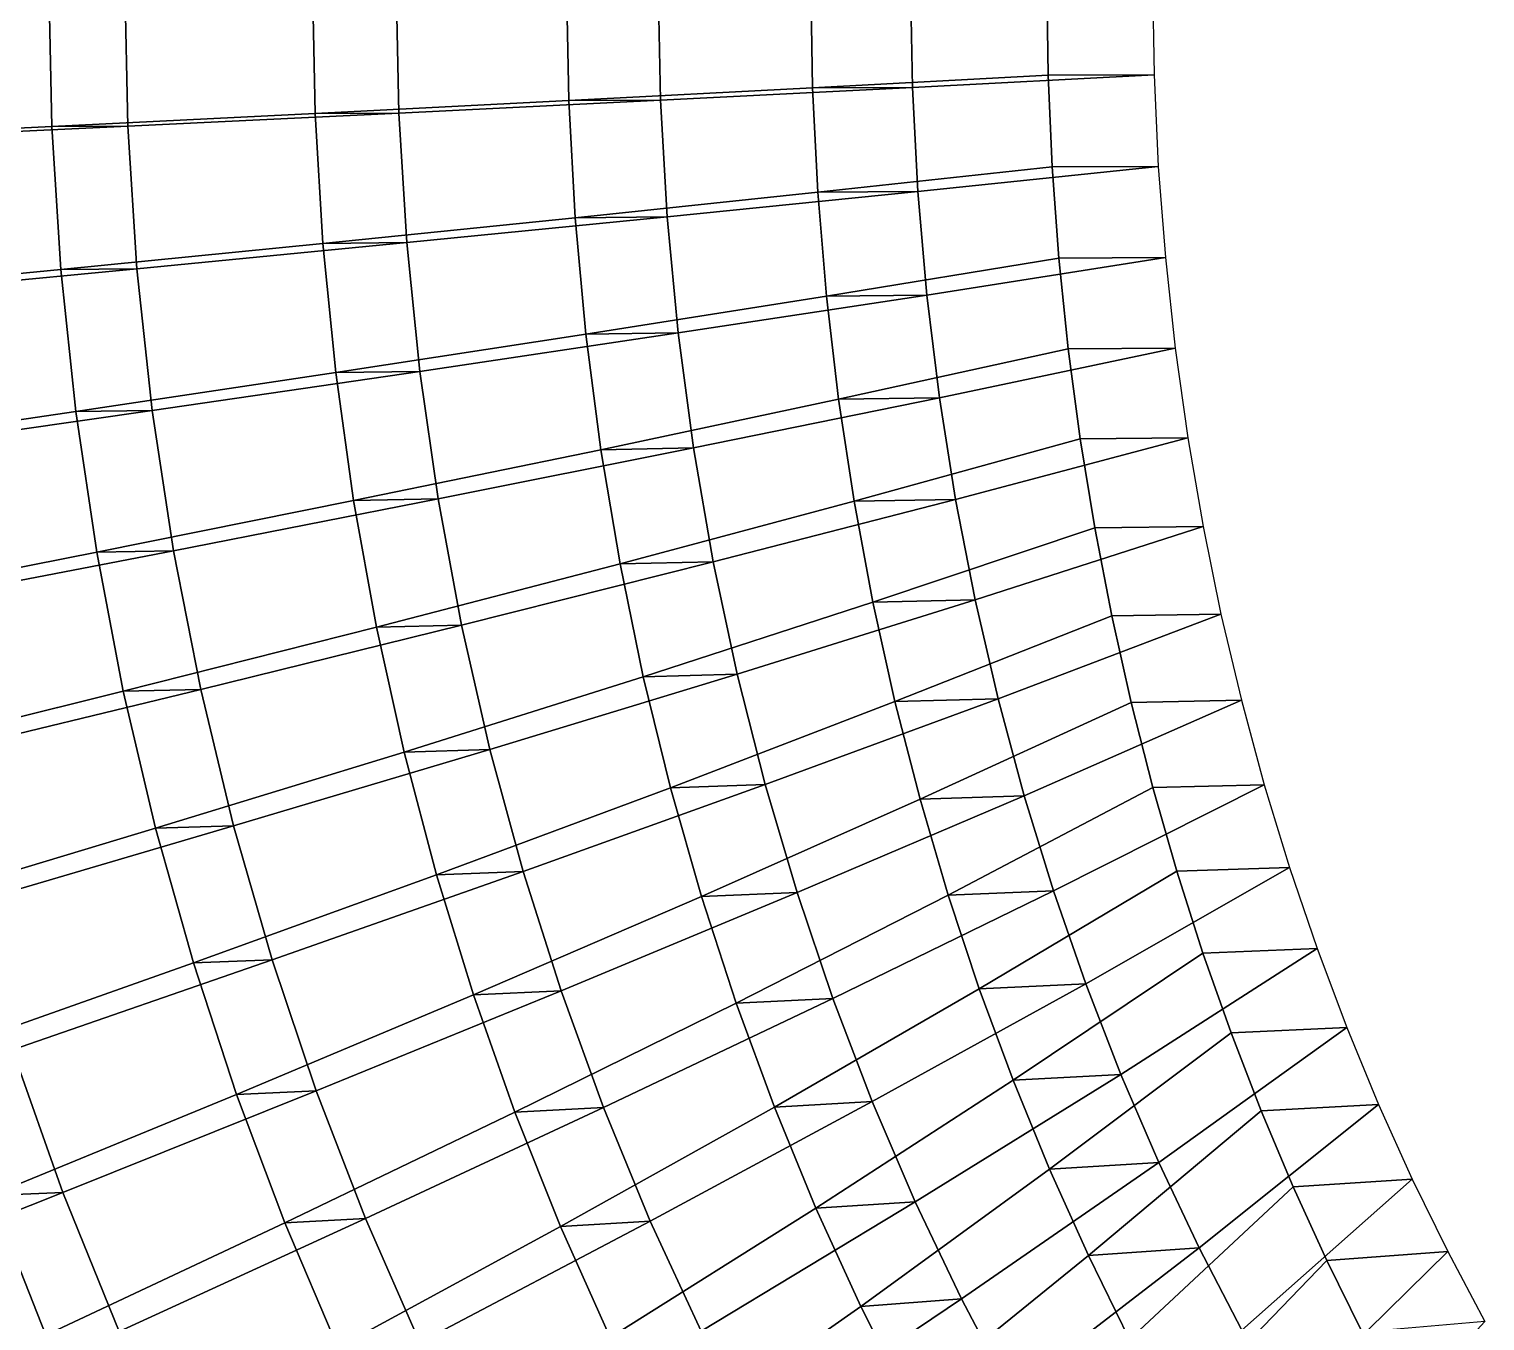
# Model space of a CAD drawing. Header units: metres. Extents: x -2184624 to 1125696, y -1900362 to 1900362.
# Drawn here: x -344744 to -135757, y -191971 to -6583 of the extents above; entities that cross this region are included whole.
import ezdxf

# ---------------------------------------------------------------- set-up
doc = ezdxf.new("R2010")
doc.units = ezdxf.units.M

msp = doc.modelspace()

# ---------------------------------------------------------------- linework, layer by layer
at = {"layer": '1'}
for points in [[(-267286.56, -16846.691, 394141.28), (-303685.72, -18696.2, 420820.44), (-304056.12, -0.048, 421047.6), (-267596.56, 0.032, 394351.44)], [(-254126.47, -16789.43, 411537.4), (-291678.28, -18639.242, 438302), (-292057.75, -0.023, 438529.34), (-254445.86, 0.03, 411748.7)], [(-232274.03, -15014.064, 365915.03), (-267286.56, -16846.691, 394141.28), (-267596.56, 0.032, 394351.44), (-232525.33, -0.391, 366106.22)], [(-267286.56, -16846.691, 394141.28), (-254126.47, -16789.43, 411537.4), (-254445.86, 0.03, 411748.7), (-267596.56, 0.032, 394351.44)], [(-267596.56, 0.032, 394351.44), (-254445.86, 0.03, 411748.7), (-254126.47, -16789.43, 411537.4), (-267286.56, -16846.691, 394141.28)], [(-217937.69, -14967.631, 383220.03), (-254126.47, -16789.43, 411537.4), (-254445.86, 0.03, 411748.7), (-218198.86, -0.363, 383413.6)], [(-198442.69, -13190.924, 336111.44), (-232274.03, -15014.064, 365915.03), (-232525.33, -0.391, 366106.22), (-198636.03, 1.606, 336281.66)], [(-183253.6, -13165.48, 353629.06), (-217937.69, -14967.631, 383220.03), (-218198.86, -0.363, 383413.6), (-183457.5, 1.65, 353802.97)], [(-198636.03, 1.606, 336281.66), (-183457.5, 1.65, 353802.97), (-183253.6, -13165.48, 353629.06), (-198442.69, -13190.924, 336111.44)], [(-341469.75, -20568.97, 445879.16), (-380613.6, -22470.82, 469265.7), (-381107.28, -0.055, 469521.1), (-341900.88, -0.041, 446121.34)], [(-330576.38, -20519.717, 463428.4), (-370789.66, -22434.031, 486861.62), (-371292.28, -0.029, 487115.84), (-331016.5, -0.021, 463670.03)], [(-341469.75, -20568.97, 445879.16), (-330576.38, -20519.717, 463428.4), (-331016.5, -0.021, 463670.03), (-341900.88, -0.041, 446121.34)], [(-341900.88, -0.041, 446121.34), (-331016.5, -0.021, 463670.03), (-330576.38, -20519.717, 463428.4), (-341469.75, -20568.97, 445879.16)], [(-303685.72, -18696.2, 420820.44), (-341469.75, -20568.97, 445879.16), (-341900.88, -0.041, 446121.34), (-304056.12, -0.048, 421047.6)], [(-291678.28, -18639.242, 438302), (-330576.38, -20519.717, 463428.4), (-331016.5, -0.021, 463670.03), (-292057.75, -0.023, 438529.34)], [(-303685.72, -18696.2, 420820.44), (-291678.28, -18639.242, 438302), (-292057.75, -0.023, 438529.34), (-304056.12, -0.048, 421047.6)], [(-304056.12, -0.048, 421047.6), (-292057.75, -0.023, 438529.34), (-291678.28, -18639.242, 438302), (-303685.72, -18696.2, 420820.44)], [(-232274.03, -15014.064, 365915.03), (-217937.69, -14967.631, 383220.03), (-218198.86, -0.363, 383413.6), (-232525.33, -0.391, 366106.22)], [(-232525.33, -0.391, 366106.22), (-218198.86, -0.363, 383413.6), (-217937.69, -14967.631, 383220.03), (-232274.03, -15014.064, 365915.03)], [(-232274.03, -15014.064, 365915.03), (-217937.69, -14967.631, 383220.03), (-183253.6, -13165.48, 353629.06), (-198442.69, -13190.924, 336111.44)], [(-198442.69, -13190.924, 336111.44), (-183253.6, -13165.48, 353629.06), (-217937.69, -14967.631, 383220.03), (-232274.03, -15014.064, 365915.03)], [(-197863.22, -26357.457, 335600.9), (-231521.52, -29990.652, 365341.75), (-232274.03, -15014.064, 365915.03), (-198442.69, -13190.924, 336111.44)], [(-182642.47, -26304.996, 353107.72), (-217155.55, -29896.43, 382639.75), (-217937.69, -14967.631, 383220.03), (-183253.6, -13165.48, 353629.06)], [(-198442.69, -13190.924, 336111.44), (-183253.6, -13165.48, 353629.06), (-182642.47, -26304.996, 353107.72), (-197863.22, -26357.457, 335600.9)], [(-267286.56, -16846.691, 394141.28), (-254126.47, -16789.43, 411537.4), (-217937.69, -14967.631, 383220.03), (-232274.03, -15014.064, 365915.03)], [(-232274.03, -15014.064, 365915.03), (-217937.69, -14967.631, 383220.03), (-254126.47, -16789.43, 411537.4), (-267286.56, -16846.691, 394141.28)], [(-231521.52, -29990.652, 365341.75), (-266357.5, -33648.617, 393511.1), (-267286.56, -16846.691, 394141.28), (-232274.03, -15014.064, 365915.03)], [(-217155.55, -29896.43, 382639.75), (-253169.28, -33532.734, 410903.84), (-254126.47, -16789.43, 411537.4), (-217937.69, -14967.631, 383220.03)], [(-231521.52, -29990.652, 365341.75), (-217155.55, -29896.43, 382639.75), (-217937.69, -14967.631, 383220.03), (-232274.03, -15014.064, 365915.03)], [(-232274.03, -15014.064, 365915.03), (-217937.69, -14967.631, 383220.03), (-217155.55, -29896.43, 382639.75), (-231521.52, -29990.652, 365341.75)], [(-341469.75, -20568.97, 445879.16), (-330576.38, -20519.717, 463428.4), (-291678.28, -18639.242, 438302), (-303685.72, -18696.2, 420820.44)], [(-303685.72, -18696.2, 420820.44), (-291678.28, -18639.242, 438302), (-330576.38, -20519.717, 463428.4), (-341469.75, -20568.97, 445879.16)], [(-302576.9, -37339.156, 420139.5), (-340177.6, -41076.293, 445152.97), (-341469.75, -20568.97, 445879.16), (-303685.72, -18696.2, 420820.44)], [(-290542.16, -37223.97, 437620.5), (-329257.34, -40976.402, 462703.9), (-330576.38, -20519.717, 463428.4), (-291678.28, -18639.242, 438302)], [(-303685.72, -18696.2, 420820.44), (-291678.28, -18639.242, 438302), (-254126.47, -16789.43, 411537.4), (-267286.56, -16846.691, 394141.28)], [(-267286.56, -16846.691, 394141.28), (-254126.47, -16789.43, 411537.4), (-291678.28, -18639.242, 438302), (-303685.72, -18696.2, 420820.44)], [(-266357.5, -33648.617, 393511.1), (-302576.9, -37339.156, 420139.5), (-303685.72, -18696.2, 420820.44), (-267286.56, -16846.691, 394141.28)], [(-302576.9, -37339.156, 420139.5), (-290542.16, -37223.97, 437620.5), (-291678.28, -18639.242, 438302), (-303685.72, -18696.2, 420820.44)], [(-303685.72, -18696.2, 420820.44), (-291678.28, -18639.242, 438302), (-290542.16, -37223.97, 437620.5), (-302576.9, -37339.156, 420139.5)], [(-253169.28, -33532.734, 410903.84), (-290542.16, -37223.97, 437620.5), (-291678.28, -18639.242, 438302), (-254126.47, -16789.43, 411537.4)], [(-266357.5, -33648.617, 393511.1), (-253169.28, -33532.734, 410903.84), (-254126.47, -16789.43, 411537.4), (-267286.56, -16846.691, 394141.28)], [(-267286.56, -16846.691, 394141.28), (-254126.47, -16789.43, 411537.4), (-253169.28, -33532.734, 410903.84), (-266357.5, -33648.617, 393511.1)], [(-380613.6, -22470.82, 469265.7), (-370789.66, -22434.031, 486861.62), (-330576.38, -20519.717, 463428.4), (-341469.75, -20568.97, 445879.16)], [(-341469.75, -20568.97, 445879.16), (-330576.38, -20519.717, 463428.4), (-370789.66, -22434.031, 486861.62), (-380613.6, -22470.82, 469265.7)], [(-340177.6, -41076.293, 445152.97), (-379134.7, -44871.418, 468499.75), (-380613.6, -22470.82, 469265.7), (-341469.75, -20568.97, 445879.16)], [(-329257.34, -40976.402, 462703.9), (-369284, -44796.527, 486099.2), (-370789.66, -22434.031, 486861.62), (-330576.38, -20519.717, 463428.4)], [(-340177.6, -41076.293, 445152.97), (-329257.34, -40976.402, 462703.9), (-330576.38, -20519.717, 463428.4), (-341469.75, -20568.97, 445879.16)], [(-341469.75, -20568.97, 445879.16), (-330576.38, -20519.717, 463428.4), (-329257.34, -40976.402, 462703.9), (-340177.6, -41076.293, 445152.97)], [(-231521.52, -29990.652, 365341.75), (-217155.55, -29896.43, 382639.75), (-182642.47, -26304.996, 353107.72), (-197863.22, -26357.457, 335600.9)], [(-197863.22, -26357.457, 335600.9), (-182642.47, -26304.996, 353107.72), (-217155.55, -29896.43, 382639.75), (-231521.52, -29990.652, 365341.75)], [(-196900.47, -39464.695, 334751.9), (-230271.23, -44895.07, 364387.62), (-231521.52, -29990.652, 365341.75), (-197863.22, -26357.457, 335600.9)], [(-181627.19, -39381.805, 352240.6), (-215856.02, -44749.93, 381673.88), (-217155.55, -29896.43, 382639.75), (-182642.47, -26304.996, 353107.72)], [(-197863.22, -26357.457, 335600.9), (-182642.47, -26304.996, 353107.72), (-181627.19, -39381.805, 352240.6), (-196900.47, -39464.695, 334751.9)], [(-266357.5, -33648.617, 393511.1), (-253169.28, -33532.734, 410903.84), (-217155.55, -29896.43, 382639.75), (-231521.52, -29990.652, 365341.75)], [(-231521.52, -29990.652, 365341.75), (-217155.55, -29896.43, 382639.75), (-253169.28, -33532.734, 410903.84), (-266357.5, -33648.617, 393511.1)], [(-230271.23, -44895.07, 364387.62), (-264813.94, -50361.023, 392462.44), (-266357.5, -33648.617, 393511.1), (-231521.52, -29990.652, 365341.75)], [(-215856.02, -44749.93, 381673.88), (-251578.92, -50183.742, 409849.44), (-253169.28, -33532.734, 410903.84), (-217155.55, -29896.43, 382639.75)], [(-230271.23, -44895.07, 364387.62), (-215856.02, -44749.93, 381673.88), (-217155.55, -29896.43, 382639.75), (-231521.52, -29990.652, 365341.75)], [(-231521.52, -29990.652, 365341.75), (-217155.55, -29896.43, 382639.75), (-215856.02, -44749.93, 381673.88), (-230271.23, -44895.07, 364387.62)], [(-302576.9, -37339.156, 420139.5), (-290542.16, -37223.97, 437620.5), (-253169.28, -33532.734, 410903.84), (-266357.5, -33648.617, 393511.1)], [(-266357.5, -33648.617, 393511.1), (-253169.28, -33532.734, 410903.84), (-290542.16, -37223.97, 437620.5), (-302576.9, -37339.156, 420139.5)], [(-264813.94, -50361.023, 392462.44), (-300734.75, -55875.99, 419006.12), (-302576.9, -37339.156, 420139.5), (-266357.5, -33648.617, 393511.1)], [(-251578.92, -50183.742, 409849.44), (-288654.62, -55699.934, 436486.12), (-290542.16, -37223.97, 437620.5), (-253169.28, -33532.734, 410903.84)], [(-264813.94, -50361.023, 392462.44), (-251578.92, -50183.742, 409849.44), (-253169.28, -33532.734, 410903.84), (-266357.5, -33648.617, 393511.1)], [(-266357.5, -33648.617, 393511.1), (-253169.28, -33532.734, 410903.84), (-251578.92, -50183.742, 409849.44), (-264813.94, -50361.023, 392462.44)], [(-340177.6, -41076.293, 445152.97), (-329257.34, -40976.402, 462703.9), (-290542.16, -37223.97, 437620.5), (-302576.9, -37339.156, 420139.5)], [(-302576.9, -37339.156, 420139.5), (-290542.16, -37223.97, 437620.5), (-329257.34, -40976.402, 462703.9), (-340177.6, -41076.293, 445152.97)], [(-300734.75, -55875.99, 419006.12), (-338031.12, -61460.66, 443944.62), (-340177.6, -41076.293, 445152.97), (-302576.9, -37339.156, 420139.5)], [(-288654.62, -55699.934, 436486.12), (-327066.2, -61307.582, 461498.25), (-329257.34, -40976.402, 462703.9), (-290542.16, -37223.97, 437620.5)], [(-300734.75, -55875.99, 419006.12), (-288654.62, -55699.934, 436486.12), (-290542.16, -37223.97, 437620.5), (-302576.9, -37339.156, 420139.5)], [(-302576.9, -37339.156, 420139.5), (-290542.16, -37223.97, 437620.5), (-288654.62, -55699.934, 436486.12), (-300734.75, -55875.99, 419006.12)], [(-230271.23, -44895.07, 364387.62), (-215856.02, -44749.93, 381673.88), (-181627.19, -39381.805, 352240.6), (-196900.47, -39464.695, 334751.9)], [(-196900.47, -39464.695, 334751.9), (-181627.19, -39381.805, 352240.6), (-215856.02, -44749.93, 381673.88), (-230271.23, -44895.07, 364387.62)], [(-195559.16, -52486.17, 333566.3), (-228528.98, -59691.445, 363055.34), (-230271.23, -44895.07, 364387.62), (-196900.47, -39464.695, 334751.9)], [(-180212.62, -52367.805, 351029.62), (-214045.14, -59490.85, 380325.03), (-215856.02, -44749.93, 381673.88), (-181627.19, -39381.805, 352240.6)], [(-196900.47, -39464.695, 334751.9), (-181627.19, -39381.805, 352240.6), (-180212.62, -52367.805, 351029.62), (-195559.16, -52486.17, 333566.3)], [(-379134.7, -44871.418, 468499.75), (-369284, -44796.527, 486099.2), (-329257.34, -40976.402, 462703.9), (-340177.6, -41076.293, 445152.97)], [(-340177.6, -41076.293, 445152.97), (-329257.34, -40976.402, 462703.9), (-369284, -44796.527, 486099.2), (-379134.7, -44871.418, 468499.75)], [(-338031.12, -61460.66, 443944.62), (-376677.66, -67132.07, 467224.97), (-379134.7, -44871.418, 468499.75), (-340177.6, -41076.293, 445152.97)], [(-327066.2, -61307.582, 461498.25), (-366782.47, -67016.51, 484830.16), (-369284, -44796.527, 486099.2), (-329257.34, -40976.402, 462703.9)], [(-338031.12, -61460.66, 443944.62), (-327066.2, -61307.582, 461498.25), (-329257.34, -40976.402, 462703.9), (-340177.6, -41076.293, 445152.97)], [(-340177.6, -41076.293, 445152.97), (-329257.34, -40976.402, 462703.9), (-327066.2, -61307.582, 461498.25), (-338031.12, -61460.66, 443944.62)], [(-264813.94, -50361.023, 392462.44), (-251578.92, -50183.742, 409849.44), (-215856.02, -44749.93, 381673.88), (-230271.23, -44895.07, 364387.62)], [(-230271.23, -44895.07, 364387.62), (-215856.02, -44749.93, 381673.88), (-251578.92, -50183.742, 409849.44), (-264813.94, -50361.023, 392462.44)], [(-228528.98, -59691.445, 363055.34), (-262663.28, -66940.06, 390997.5), (-264813.94, -50361.023, 392462.44), (-230271.23, -44895.07, 364387.62)], [(-214045.14, -59490.85, 380325.03), (-249363, -66697.19, 408376.5), (-251578.92, -50183.742, 409849.44), (-215856.02, -44749.93, 381673.88)], [(-228528.98, -59691.445, 363055.34), (-214045.14, -59490.85, 380325.03), (-215856.02, -44749.93, 381673.88), (-230271.23, -44895.07, 364387.62)], [(-230271.23, -44895.07, 364387.62), (-215856.02, -44749.93, 381673.88), (-214045.14, -59490.85, 380325.03), (-228528.98, -59691.445, 363055.34)], [(-300734.75, -55875.99, 419006.12), (-288654.62, -55699.934, 436486.12), (-251578.92, -50183.742, 409849.44), (-264813.94, -50361.023, 392462.44)], [(-264813.94, -50361.023, 392462.44), (-251578.92, -50183.742, 409849.44), (-288654.62, -55699.934, 436486.12), (-300734.75, -55875.99, 419006.12)], [(-262663.28, -66940.06, 390997.5), (-298168.28, -74254.53, 417423.1), (-300734.75, -55875.99, 419006.12), (-264813.94, -50361.023, 392462.44)], [(-249363, -66697.19, 408376.5), (-286024.84, -74013.55, 434901.53), (-288654.62, -55699.934, 436486.12), (-251578.92, -50183.742, 409849.44)], [(-262663.28, -66940.06, 390997.5), (-249363, -66697.19, 408376.5), (-251578.92, -50183.742, 409849.44), (-264813.94, -50361.023, 392462.44)], [(-264813.94, -50361.023, 392462.44), (-251578.92, -50183.742, 409849.44), (-249363, -66697.19, 408376.5), (-262663.28, -66940.06, 390997.5)], [(-228528.98, -59691.445, 363055.34), (-214045.14, -59490.85, 380325.03), (-180212.62, -52367.805, 351029.62), (-195559.16, -52486.17, 333566.3)], [(-195559.16, -52486.17, 333566.3), (-180212.62, -52367.805, 351029.62), (-214045.14, -59490.85, 380325.03), (-228528.98, -59691.445, 363055.34)], [(-193844.28, -65400.67, 332046.97), (-226302.77, -74343.57, 361347.7), (-228528.98, -59691.445, 363055.34), (-195559.16, -52486.17, 333566.3)], [(-178404.22, -65240.28, 349477.53), (-211731.14, -74081.664, 378596.06), (-214045.14, -59490.85, 380325.03), (-180212.62, -52367.805, 351029.62)], [(-195559.16, -52486.17, 333566.3), (-180212.62, -52367.805, 351029.62), (-178404.22, -65240.28, 349477.53), (-193844.28, -65400.67, 332046.97)], [(-338031.12, -61460.66, 443944.62), (-327066.2, -61307.582, 461498.25), (-288654.62, -55699.934, 436486.12), (-300734.75, -55875.99, 419006.12)], [(-300734.75, -55875.99, 419006.12), (-288654.62, -55699.934, 436486.12), (-327066.2, -61307.582, 461498.25), (-338031.12, -61460.66, 443944.62)], [(-298168.28, -74254.53, 417423.1), (-335040.44, -81661.55, 442256.3), (-338031.12, -61460.66, 443944.62), (-300734.75, -55875.99, 419006.12)], [(-286024.84, -74013.55, 434901.53), (-324013.06, -81451.39, 459813.62), (-327066.2, -61307.582, 461498.25), (-288654.62, -55699.934, 436486.12)], [(-298168.28, -74254.53, 417423.1), (-286024.84, -74013.55, 434901.53), (-288654.62, -55699.934, 436486.12), (-300734.75, -55875.99, 419006.12)], [(-300734.75, -55875.99, 419006.12), (-288654.62, -55699.934, 436486.12), (-286024.84, -74013.55, 434901.53), (-298168.28, -74254.53, 417423.1)], [(-262663.28, -66940.06, 390997.5), (-249363, -66697.19, 408376.5), (-214045.14, -59490.85, 380325.03), (-228528.98, -59691.445, 363055.34)], [(-228528.98, -59691.445, 363055.34), (-214045.14, -59490.85, 380325.03), (-249363, -66697.19, 408376.5), (-262663.28, -66940.06, 390997.5)], [(-226302.77, -74343.57, 361347.7), (-259915.8, -83342.664, 389120), (-262663.28, -66940.06, 390997.5), (-228528.98, -59691.445, 363055.34)], [(-211731.14, -74081.664, 378596.06), (-246531.98, -83028.71, 406488.44), (-249363, -66697.19, 408376.5), (-214045.14, -59490.85, 380325.03)], [(-226302.77, -74343.57, 361347.7), (-211731.14, -74081.664, 378596.06), (-214045.14, -59490.85, 380325.03), (-228528.98, -59691.445, 363055.34)], [(-228528.98, -59691.445, 363055.34), (-214045.14, -59490.85, 380325.03), (-211731.14, -74081.664, 378596.06), (-226302.77, -74343.57, 361347.7)], [(-376677.66, -67132.07, 467224.97), (-366782.47, -67016.51, 484830.16), (-327066.2, -61307.582, 461498.25), (-338031.12, -61460.66, 443944.62)], [(-338031.12, -61460.66, 443944.62), (-327066.2, -61307.582, 461498.25), (-366782.47, -67016.51, 484830.16), (-376677.66, -67132.07, 467224.97)], [(-335040.44, -81661.55, 442256.3), (-373254.25, -89183.78, 465443.78), (-376677.66, -67132.07, 467224.97), (-338031.12, -61460.66, 443944.62)], [(-324013.06, -81451.39, 459813.62), (-363296.8, -89023.67, 483056.97), (-366782.47, -67016.51, 484830.16), (-327066.2, -61307.582, 461498.25)], [(-335040.44, -81661.55, 442256.3), (-324013.06, -81451.39, 459813.62), (-327066.2, -61307.582, 461498.25), (-338031.12, -61460.66, 443944.62)], [(-338031.12, -61460.66, 443944.62), (-327066.2, -61307.582, 461498.25), (-324013.06, -81451.39, 459813.62), (-335040.44, -81661.55, 442256.3)], [(-298168.28, -74254.53, 417423.1), (-286024.84, -74013.55, 434901.53), (-249363, -66697.19, 408376.5), (-262663.28, -66940.06, 390997.5)], [(-262663.28, -66940.06, 390997.5), (-249363, -66697.19, 408376.5), (-286024.84, -74013.55, 434901.53), (-298168.28, -74254.53, 417423.1)], [(-246531.98, -83028.71, 406488.44), (-282664.72, -92112.33, 432869.78), (-286024.84, -74013.55, 434901.53), (-249363, -66697.19, 408376.5)], [(-259915.8, -83342.664, 389120), (-246531.98, -83028.71, 406488.44), (-249363, -66697.19, 408376.5), (-262663.28, -66940.06, 390997.5)], [(-262663.28, -66940.06, 390997.5), (-249363, -66697.19, 408376.5), (-246531.98, -83028.71, 406488.44), (-259915.8, -83342.664, 389120)], [(-226302.77, -74343.57, 361347.7), (-211731.14, -74081.664, 378596.06), (-178404.22, -65240.28, 349477.53), (-193844.28, -65400.67, 332046.97)], [(-193844.28, -65400.67, 332046.97), (-178404.22, -65240.28, 349477.53), (-211731.14, -74081.664, 378596.06), (-226302.77, -74343.57, 361347.7)], [(-191763.52, -78179.64, 330197.34), (-223603.05, -88817.96, 359268.88), (-226302.77, -74343.57, 361347.7), (-193844.28, -65400.67, 332046.97)], [(-176210.05, -77968.97, 347587.84), (-208924.95, -88487.29, 376491), (-211731.14, -74081.664, 378596.06), (-178404.22, -65240.28, 349477.53)], [(-193844.28, -65400.67, 332046.97), (-178404.22, -65240.28, 349477.53), (-176210.05, -77968.97, 347587.84), (-191763.52, -78179.64, 330197.34)], [(-259915.8, -83342.664, 389120), (-294889.28, -92423.5, 415393.47), (-298168.28, -74254.53, 417423.1), (-262663.28, -66940.06, 390997.5)], [(-335040.44, -81661.55, 442256.3), (-324013.06, -81451.39, 459813.62), (-286024.84, -74013.55, 434901.53), (-298168.28, -74254.53, 417423.1)], [(-298168.28, -74254.53, 417423.1), (-286024.84, -74013.55, 434901.53), (-324013.06, -81451.39, 459813.62), (-335040.44, -81661.55, 442256.3)], [(-294889.28, -92423.5, 415393.47), (-331219.72, -101619.484, 440091.6), (-335040.44, -81661.55, 442256.3), (-298168.28, -74254.53, 417423.1)], [(-282664.72, -92112.33, 432869.78), (-320112.34, -101347.03, 457653.47), (-324013.06, -81451.39, 459813.62), (-286024.84, -74013.55, 434901.53)], [(-294889.28, -92423.5, 415393.47), (-282664.72, -92112.33, 432869.78), (-286024.84, -74013.55, 434901.53), (-298168.28, -74254.53, 417423.1)], [(-298168.28, -74254.53, 417423.1), (-286024.84, -74013.55, 434901.53), (-282664.72, -92112.33, 432869.78), (-294889.28, -92423.5, 415393.47)], [(-259915.8, -83342.664, 389120), (-246531.98, -83028.71, 406488.44), (-211731.14, -74081.664, 378596.06), (-226302.77, -74343.57, 361347.7)], [(-226302.77, -74343.57, 361347.7), (-211731.14, -74081.664, 378596.06), (-246531.98, -83028.71, 406488.44), (-259915.8, -83342.664, 389120)], [(-223603.05, -88817.96, 359268.88), (-256584.12, -99526.734, 386833.56), (-259915.8, -83342.664, 389120), (-226302.77, -74343.57, 361347.7)], [(-208924.95, -88487.29, 376491), (-243098.84, -99134.83, 404188.88), (-246531.98, -83028.71, 406488.44), (-211731.14, -74081.664, 378596.06)], [(-223603.05, -88817.96, 359268.88), (-208924.95, -88487.29, 376491), (-211731.14, -74081.664, 378596.06), (-226302.77, -74343.57, 361347.7)], [(-226302.77, -74343.57, 361347.7), (-211731.14, -74081.664, 378596.06), (-208924.95, -88487.29, 376491), (-223603.05, -88817.96, 359268.88)], [(-223603.05, -88817.96, 359268.88), (-208924.95, -88487.29, 376491), (-176210.05, -77968.97, 347587.84), (-191763.52, -78179.64, 330197.34)], [(-191763.52, -78179.64, 330197.34), (-176210.05, -77968.97, 347587.84), (-208924.95, -88487.29, 376491), (-223603.05, -88817.96, 359268.88)], [(-189326.66, -90794.37, 328022.62), (-220441.67, -103082.41, 356823.38), (-223603.05, -88817.96, 359268.88), (-191763.52, -78179.64, 330197.34)], [(-173640.47, -90523.586, 345365.7), (-205638.8, -102674.016, 374014.25), (-208924.95, -88487.29, 376491), (-176210.05, -77968.97, 347587.84)], [(-191763.52, -78179.64, 330197.34), (-176210.05, -77968.97, 347587.84), (-173640.47, -90523.586, 345365.7), (-189326.66, -90794.37, 328022.62)], [(-373254.25, -89183.78, 465443.78), (-363296.8, -89023.67, 483056.97), (-324013.06, -81451.39, 459813.62), (-335040.44, -81661.55, 442256.3)], [(-335040.44, -81661.55, 442256.3), (-324013.06, -81451.39, 459813.62), (-363296.8, -89023.67, 483056.97), (-373254.25, -89183.78, 465443.78)], [(-320112.34, -101347.03, 457653.47), (-358843.62, -110748.91, 480783.1), (-363296.8, -89023.67, 483056.97), (-324013.06, -81451.39, 459813.62)], [(-331219.72, -101619.484, 440091.6), (-320112.34, -101347.03, 457653.47), (-324013.06, -81451.39, 459813.62), (-335040.44, -81661.55, 442256.3)], [(-335040.44, -81661.55, 442256.3), (-324013.06, -81451.39, 459813.62), (-320112.34, -101347.03, 457653.47), (-331219.72, -101619.484, 440091.6)], [(-331219.72, -101619.484, 440091.6), (-368880.8, -110958.72, 463159.84), (-373254.25, -89183.78, 465443.78), (-335040.44, -81661.55, 442256.3)], [(-294889.28, -92423.5, 415393.47), (-282664.72, -92112.33, 432869.78), (-246531.98, -83028.71, 406488.44), (-259915.8, -83342.664, 389120)], [(-259915.8, -83342.664, 389120), (-246531.98, -83028.71, 406488.44), (-282664.72, -92112.33, 432869.78), (-294889.28, -92423.5, 415393.47)], [(-256584.12, -99526.734, 386833.56), (-290913.6, -110332.875, 412921.53), (-294889.28, -92423.5, 415393.47), (-259915.8, -83342.664, 389120)], [(-243098.84, -99134.83, 404188.88), (-278590.34, -109944.95, 430394.97), (-282664.72, -92112.33, 432869.78), (-246531.98, -83028.71, 406488.44)], [(-256584.12, -99526.734, 386833.56), (-243098.84, -99134.83, 404188.88), (-246531.98, -83028.71, 406488.44), (-259915.8, -83342.664, 389120)], [(-259915.8, -83342.664, 389120), (-246531.98, -83028.71, 406488.44), (-243098.84, -99134.83, 404188.88), (-256584.12, -99526.734, 386833.56)], [(-256584.12, -99526.734, 386833.56), (-243098.84, -99134.83, 404188.88), (-208924.95, -88487.29, 376491), (-223603.05, -88817.96, 359268.88)], [(-223603.05, -88817.96, 359268.88), (-208924.95, -88487.29, 376491), (-243098.84, -99134.83, 404188.88), (-256584.12, -99526.734, 386833.56)], [(-220441.67, -103082.41, 356823.38), (-252683.78, -115451.7, 384143.28), (-256584.12, -99526.734, 386833.56), (-223603.05, -88817.96, 359268.88)], [(-205638.8, -102674.016, 374014.25), (-239079.4, -114973.56, 401482.84), (-243098.84, -99134.83, 404188.88), (-208924.95, -88487.29, 376491)], [(-220441.67, -103082.41, 356823.38), (-205638.8, -102674.016, 374014.25), (-208924.95, -88487.29, 376491), (-223603.05, -88817.96, 359268.88)], [(-223603.05, -88817.96, 359268.88), (-208924.95, -88487.29, 376491), (-205638.8, -102674.016, 374014.25), (-220441.67, -103082.41, 356823.38)], [(-220441.67, -103082.41, 356823.38), (-205638.8, -102674.016, 374014.25), (-173640.47, -90523.586, 345365.7), (-189326.66, -90794.37, 328022.62)], [(-189326.66, -90794.37, 328022.62), (-173640.47, -90523.586, 345365.7), (-205638.8, -102674.016, 374014.25), (-220441.67, -103082.41, 356823.38)], [(-186543.75, -103222.375, 325527.56), (-216832.95, -117105.21, 354016.84), (-220441.67, -103082.41, 356823.38), (-189326.66, -90794.37, 328022.62)], [(-170706.16, -102879.95, 342815.62), (-201887.55, -116608.73, 371171.34), (-205638.8, -102674.016, 374014.25), (-173640.47, -90523.586, 345365.7)], [(-189326.66, -90794.37, 328022.62), (-173640.47, -90523.586, 345365.7), (-170706.16, -102879.95, 342815.62), (-186543.75, -103222.375, 325527.56)], [(-331219.72, -101619.484, 440091.6), (-320112.34, -101347.03, 457653.47), (-282664.72, -92112.33, 432869.78), (-294889.28, -92423.5, 415393.47)], [(-294889.28, -92423.5, 415393.47), (-282664.72, -92112.33, 432869.78), (-320112.34, -101347.03, 457653.47), (-331219.72, -101619.484, 440091.6)], [(-290913.6, -110332.875, 412921.53), (-326587.28, -121276.445, 437454.9), (-331219.72, -101619.484, 440091.6), (-294889.28, -92423.5, 415393.47)], [(-278590.34, -109944.95, 430394.97), (-315382.53, -120935.29, 455022.1), (-320112.34, -101347.03, 457653.47), (-282664.72, -92112.33, 432869.78)], [(-290913.6, -110332.875, 412921.53), (-278590.34, -109944.95, 430394.97), (-282664.72, -92112.33, 432869.78), (-294889.28, -92423.5, 415393.47)], [(-294889.28, -92423.5, 415393.47), (-282664.72, -92112.33, 432869.78), (-278590.34, -109944.95, 430394.97), (-290913.6, -110332.875, 412921.53)], [(-290913.6, -110332.875, 412921.53), (-278590.34, -109944.95, 430394.97), (-243098.84, -99134.83, 404188.88), (-256584.12, -99526.734, 386833.56)], [(-256584.12, -99526.734, 386833.56), (-243098.84, -99134.83, 404188.88), (-278590.34, -109944.95, 430394.97), (-290913.6, -110332.875, 412921.53)], [(-252683.78, -115451.7, 384143.28), (-286259.75, -127934.34, 410012.53), (-290913.6, -110332.875, 412921.53), (-256584.12, -99526.734, 386833.56)], [(-239079.4, -114973.56, 401482.84), (-273820.62, -127461.734, 427482.22), (-278590.34, -109944.95, 430394.97), (-243098.84, -99134.83, 404188.88)], [(-252683.78, -115451.7, 384143.28), (-239079.4, -114973.56, 401482.84), (-243098.84, -99134.83, 404188.88), (-256584.12, -99526.734, 386833.56)], [(-256584.12, -99526.734, 386833.56), (-243098.84, -99134.83, 404188.88), (-239079.4, -114973.56, 401482.84), (-252683.78, -115451.7, 384143.28)], [(-368880.8, -110958.72, 463159.84), (-358843.62, -110748.91, 480783.1), (-320112.34, -101347.03, 457653.47), (-331219.72, -101619.484, 440091.6)], [(-331219.72, -101619.484, 440091.6), (-320112.34, -101347.03, 457653.47), (-358843.62, -110748.91, 480783.1), (-368880.8, -110958.72, 463159.84)], [(-326587.28, -121276.445, 437454.9), (-363578.25, -132390.89, 460377.6), (-368880.8, -110958.72, 463159.84), (-331219.72, -101619.484, 440091.6)], [(-315382.53, -120935.29, 455022.1), (-353443.88, -132124.98, 478012.9), (-358843.62, -110748.91, 480783.1), (-320112.34, -101347.03, 457653.47)], [(-326587.28, -121276.445, 437454.9), (-315382.53, -120935.29, 455022.1), (-320112.34, -101347.03, 457653.47), (-331219.72, -101619.484, 440091.6)], [(-331219.72, -101619.484, 440091.6), (-320112.34, -101347.03, 457653.47), (-315382.53, -120935.29, 455022.1), (-326587.28, -121276.445, 437454.9)], [(-252683.78, -115451.7, 384143.28), (-239079.4, -114973.56, 401482.84), (-205638.8, -102674.016, 374014.25), (-220441.67, -103082.41, 356823.38)], [(-220441.67, -103082.41, 356823.38), (-205638.8, -102674.016, 374014.25), (-239079.4, -114973.56, 401482.84), (-252683.78, -115451.7, 384143.28)], [(-216832.95, -117105.21, 354016.84), (-248232.72, -131078.47, 381054.8), (-252683.78, -115451.7, 384143.28), (-220441.67, -103082.41, 356823.38)], [(-201887.55, -116608.73, 371171.34), (-234492.12, -130504.55, 398375.7), (-239079.4, -114973.56, 401482.84), (-205638.8, -102674.016, 374014.25)], [(-216832.95, -117105.21, 354016.84), (-201887.55, -116608.73, 371171.34), (-205638.8, -102674.016, 374014.25), (-220441.67, -103082.41, 356823.38)], [(-220441.67, -103082.41, 356823.38), (-205638.8, -102674.016, 374014.25), (-201887.55, -116608.73, 371171.34), (-216832.95, -117105.21, 354016.84)], [(-216832.95, -117105.21, 354016.84), (-201887.55, -116608.73, 371171.34), (-170706.16, -102879.95, 342815.62), (-186543.75, -103222.375, 325527.56)], [(-186543.75, -103222.375, 325527.56), (-170706.16, -102879.95, 342815.62), (-201887.55, -116608.73, 371171.34), (-216832.95, -117105.21, 354016.84)], [(-183425.77, -115443.58, 322717.6), (-212792.69, -130855.89, 350855.16), (-216832.95, -117105.21, 354016.84), (-186543.75, -103222.375, 325527.56)], [(-167418.83, -115016.53, 339943.1), (-197687.6, -130259.67, 367968.03), (-201887.55, -116608.73, 371171.34), (-170706.16, -102879.95, 342815.62)], [(-186543.75, -103222.375, 325527.56), (-170706.16, -102879.95, 342815.62), (-167418.83, -115016.53, 339943.1), (-183425.77, -115443.58, 322717.6)], [(-326587.28, -121276.445, 437454.9), (-315382.53, -120935.29, 455022.1), (-278590.34, -109944.95, 430394.97), (-290913.6, -110332.875, 412921.53)], [(-290913.6, -110332.875, 412921.53), (-278590.34, -109944.95, 430394.97), (-315382.53, -120935.29, 455022.1), (-326587.28, -121276.445, 437454.9)], [(-286259.75, -127934.34, 410012.53), (-321164.9, -140576.3, 434351.25), (-326587.28, -121276.445, 437454.9), (-290913.6, -110332.875, 412921.53)], [(-273820.62, -127461.734, 427482.22), (-309845.66, -140158.67, 451924.38), (-315382.53, -120935.29, 455022.1), (-278590.34, -109944.95, 430394.97)], [(-286259.75, -127934.34, 410012.53), (-273820.62, -127461.734, 427482.22), (-278590.34, -109944.95, 430394.97), (-290913.6, -110332.875, 412921.53)], [(-290913.6, -110332.875, 412921.53), (-278590.34, -109944.95, 430394.97), (-273820.62, -127461.734, 427482.22), (-286259.75, -127934.34, 410012.53)], [(-286259.75, -127934.34, 410012.53), (-273820.62, -127461.734, 427482.22), (-239079.4, -114973.56, 401482.84), (-252683.78, -115451.7, 384143.28)], [(-252683.78, -115451.7, 384143.28), (-239079.4, -114973.56, 401482.84), (-273820.62, -127461.734, 427482.22), (-286259.75, -127934.34, 410012.53)], [(-248232.72, -131078.47, 381054.8), (-280949.34, -145181.36, 406671.97), (-286259.75, -127934.34, 410012.53), (-252683.78, -115451.7, 384143.28)], [(-234492.12, -130504.55, 398375.7), (-268377.4, -144614.95, 424136.78), (-273820.62, -127461.734, 427482.22), (-239079.4, -114973.56, 401482.84)], [(-248232.72, -131078.47, 381054.8), (-234492.12, -130504.55, 398375.7), (-239079.4, -114973.56, 401482.84), (-252683.78, -115451.7, 384143.28)], [(-252683.78, -115451.7, 384143.28), (-239079.4, -114973.56, 401482.84), (-234492.12, -130504.55, 398375.7), (-248232.72, -131078.47, 381054.8)], [(-248232.72, -131078.47, 381054.8), (-234492.12, -130504.55, 398375.7), (-201887.55, -116608.73, 371171.34), (-216832.95, -117105.21, 354016.84)], [(-216832.95, -117105.21, 354016.84), (-201887.55, -116608.73, 371171.34), (-234492.12, -130504.55, 398375.7), (-248232.72, -131078.47, 381054.8)], [(-197687.6, -130259.67, 367968.03), (-229357.52, -145689.8, 394873.53), (-234492.12, -130504.55, 398375.7), (-201887.55, -116608.73, 371171.34)], [(-212792.69, -130855.89, 350855.16), (-197687.6, -130259.67, 367968.03), (-201887.55, -116608.73, 371171.34), (-216832.95, -117105.21, 354016.84)], [(-216832.95, -117105.21, 354016.84), (-201887.55, -116608.73, 371171.34), (-197687.6, -130259.67, 367968.03), (-212792.69, -130855.89, 350855.16)], [(-212792.69, -130855.89, 350855.16), (-197687.6, -130259.67, 367968.03), (-167418.83, -115016.53, 339943.1), (-183425.77, -115443.58, 322717.6)], [(-183425.77, -115443.58, 322717.6), (-167418.83, -115016.53, 339943.1), (-197687.6, -130259.67, 367968.03), (-212792.69, -130855.89, 350855.16)], [(-179985.33, -127436.484, 319598.44), (-208338.44, -144306.55, 347344.7), (-212792.69, -130855.89, 350855.16), (-183425.77, -115443.58, 322717.6)], [(-163792.05, -126910.19, 336753.8), (-193057.19, -143597.39, 364410.56), (-197687.6, -130259.67, 367968.03), (-167418.83, -115016.53, 339943.1)], [(-183425.77, -115443.58, 322717.6), (-167418.83, -115016.53, 339943.1), (-163792.05, -126910.19, 336753.8), (-179985.33, -127436.484, 319598.44)], [(-212792.69, -130855.89, 350855.16), (-243251.02, -146370.39, 377574.34), (-248232.72, -131078.47, 381054.8), (-216832.95, -117105.21, 354016.84)], [(-363578.25, -132390.89, 460377.6), (-353443.88, -132124.98, 478012.9), (-315382.53, -120935.29, 455022.1), (-326587.28, -121276.445, 437454.9)], [(-326587.28, -121276.445, 437454.9), (-315382.53, -120935.29, 455022.1), (-353443.88, -132124.98, 478012.9), (-363578.25, -132390.89, 460377.6)], [(-309845.66, -140158.67, 451924.38), (-347122.84, -153086.31, 474751.47), (-353443.88, -132124.98, 478012.9), (-315382.53, -120935.29, 455022.1)], [(-321164.9, -140576.3, 434351.25), (-309845.66, -140158.67, 451924.38), (-315382.53, -120935.29, 455022.1), (-326587.28, -121276.445, 437454.9)], [(-326587.28, -121276.445, 437454.9), (-315382.53, -120935.29, 455022.1), (-309845.66, -140158.67, 451924.38), (-321164.9, -140576.3, 434351.25)], [(-321164.9, -140576.3, 434351.25), (-357371.53, -153416.06, 457102.28), (-363578.25, -132390.89, 460377.6), (-326587.28, -121276.445, 437454.9)], [(-321164.9, -140576.3, 434351.25), (-309845.66, -140158.67, 451924.38), (-273820.62, -127461.734, 427482.22), (-286259.75, -127934.34, 410012.53)], [(-286259.75, -127934.34, 410012.53), (-273820.62, -127461.734, 427482.22), (-309845.66, -140158.67, 451924.38), (-321164.9, -140576.3, 434351.25)], [(-268377.4, -144614.95, 424136.78), (-303527.2, -158961.62, 448365.9), (-309845.66, -140158.67, 451924.38), (-273820.62, -127461.734, 427482.22)], [(-280949.34, -145181.36, 406671.97), (-268377.4, -144614.95, 424136.78), (-273820.62, -127461.734, 427482.22), (-286259.75, -127934.34, 410012.53)], [(-286259.75, -127934.34, 410012.53), (-273820.62, -127461.734, 427482.22), (-268377.4, -144614.95, 424136.78), (-280949.34, -145181.36, 406671.97)], [(-208338.44, -144306.55, 347344.7), (-193057.19, -143597.39, 364410.56), (-163792.05, -126910.19, 336753.8), (-179985.33, -127436.484, 319598.44)], [(-179985.33, -127436.484, 319598.44), (-163792.05, -126910.19, 336753.8), (-193057.19, -143597.39, 364410.56), (-208338.44, -144306.55, 347344.7)], [(-176236.47, -139178.77, 316177.44), (-203488.66, -157431.73, 343492.38), (-208338.44, -144306.55, 347344.7), (-179985.33, -127436.484, 319598.44)], [(-159840.78, -138537.11, 333255.12), (-188015.6, -156595.14, 360505.75), (-193057.19, -143597.39, 364410.56), (-163792.05, -126910.19, 336753.8)], [(-179985.33, -127436.484, 319598.44), (-163792.05, -126910.19, 336753.8), (-159840.78, -138537.11, 333255.12), (-176236.47, -139178.77, 316177.44)], [(-280949.34, -145181.36, 406671.97), (-314977.75, -159464.72, 430786.53), (-321164.9, -140576.3, 434351.25), (-286259.75, -127934.34, 410012.53)], [(-280949.34, -145181.36, 406671.97), (-268377.4, -144614.95, 424136.78), (-234492.12, -130504.55, 398375.7), (-248232.72, -131078.47, 381054.8)], [(-248232.72, -131078.47, 381054.8), (-234492.12, -130504.55, 398375.7), (-268377.4, -144614.95, 424136.78), (-280949.34, -145181.36, 406671.97)], [(-243251.02, -146370.39, 377574.34), (-275006.88, -162029.53, 402906.28), (-280949.34, -145181.36, 406671.97), (-248232.72, -131078.47, 381054.8)], [(-229357.52, -145689.8, 394873.53), (-262285.56, -161358.9, 420364.97), (-268377.4, -144614.95, 424136.78), (-234492.12, -130504.55, 398375.7)], [(-243251.02, -146370.39, 377574.34), (-229357.52, -145689.8, 394873.53), (-234492.12, -130504.55, 398375.7), (-248232.72, -131078.47, 381054.8)], [(-248232.72, -131078.47, 381054.8), (-234492.12, -130504.55, 398375.7), (-229357.52, -145689.8, 394873.53), (-243251.02, -146370.39, 377574.34)], [(-243251.02, -146370.39, 377574.34), (-229357.52, -145689.8, 394873.53), (-197687.6, -130259.67, 367968.03), (-212792.69, -130855.89, 350855.16)], [(-212792.69, -130855.89, 350855.16), (-197687.6, -130259.67, 367968.03), (-229357.52, -145689.8, 394873.53), (-243251.02, -146370.39, 377574.34)], [(-208338.44, -144306.55, 347344.7), (-237760.58, -161292.2, 373708.47), (-243251.02, -146370.39, 377574.34), (-212792.69, -130855.89, 350855.16)], [(-193057.19, -143597.39, 364410.56), (-223698.05, -160492.77, 390982.78), (-229357.52, -145689.8, 394873.53), (-197687.6, -130259.67, 367968.03)], [(-208338.44, -144306.55, 347344.7), (-193057.19, -143597.39, 364410.56), (-197687.6, -130259.67, 367968.03), (-212792.69, -130855.89, 350855.16)], [(-212792.69, -130855.89, 350855.16), (-197687.6, -130259.67, 367968.03), (-193057.19, -143597.39, 364410.56), (-208338.44, -144306.55, 347344.7)], [(-203488.66, -157431.73, 343492.38), (-188015.6, -156595.14, 360505.75), (-159840.78, -138537.11, 333255.12), (-176236.47, -139178.77, 316177.44)], [(-176236.47, -139178.77, 316177.44), (-159840.78, -138537.11, 333255.12), (-188015.6, -156595.14, 360505.75), (-203488.66, -157431.73, 343492.38)], [(-172193.47, -150653.12, 312460.94), (-198263.03, -170207.05, 339304.97), (-203488.66, -157431.73, 343492.38), (-176236.47, -139178.77, 316177.44)], [(-155580.22, -149878.72, 329453.12), (-182583.28, -169227.23, 356260.16), (-188015.6, -156595.14, 360505.75), (-159840.78, -138537.11, 333255.12)], [(-176236.47, -139178.77, 316177.44), (-159840.78, -138537.11, 333255.12), (-155580.22, -149878.72, 329453.12), (-172193.47, -150653.12, 312460.94)], [(-357371.53, -153416.06, 457102.28), (-347122.84, -153086.31, 474751.47), (-309845.66, -140158.67, 451924.38), (-321164.9, -140576.3, 434351.25)], [(-321164.9, -140576.3, 434351.25), (-309845.66, -140158.67, 451924.38), (-347122.84, -153086.31, 474751.47), (-357371.53, -153416.06, 457102.28)], [(-314977.75, -159464.72, 430786.53), (-350289.47, -173972.23, 453339.8), (-357371.53, -153416.06, 457102.28), (-321164.9, -140576.3, 434351.25)], [(-303527.2, -158961.62, 448365.9), (-339909.47, -173569.61, 471004.38), (-347122.84, -153086.31, 474751.47), (-309845.66, -140158.67, 451924.38)], [(-314977.75, -159464.72, 430786.53), (-303527.2, -158961.62, 448365.9), (-309845.66, -140158.67, 451924.38), (-321164.9, -140576.3, 434351.25)], [(-321164.9, -140576.3, 434351.25), (-309845.66, -140158.67, 451924.38), (-303527.2, -158961.62, 448365.9), (-314977.75, -159464.72, 430786.53)], [(-237760.58, -161292.2, 373708.47), (-223698.05, -160492.77, 390982.78), (-193057.19, -143597.39, 364410.56), (-208338.44, -144306.55, 347344.7)], [(-208338.44, -144306.55, 347344.7), (-193057.19, -143597.39, 364410.56), (-223698.05, -160492.77, 390982.78), (-237760.58, -161292.2, 373708.47)], [(-188015.6, -156595.14, 360505.75), (-217538.53, -174879.33, 386710.25), (-223698.05, -160492.77, 390982.78), (-193057.19, -143597.39, 364410.56)], [(-203488.66, -157431.73, 343492.38), (-188015.6, -156595.14, 360505.75), (-193057.19, -143597.39, 364410.56), (-208338.44, -144306.55, 347344.7)], [(-208338.44, -144306.55, 347344.7), (-193057.19, -143597.39, 364410.56), (-188015.6, -156595.14, 360505.75), (-203488.66, -157431.73, 343492.38)], [(-314977.75, -159464.72, 430786.53), (-303527.2, -158961.62, 448365.9), (-268377.4, -144614.95, 424136.78), (-280949.34, -145181.36, 406671.97)], [(-280949.34, -145181.36, 406671.97), (-268377.4, -144614.95, 424136.78), (-303527.2, -158961.62, 448365.9), (-314977.75, -159464.72, 430786.53)], [(-275006.88, -162029.53, 402906.28), (-308054.6, -177890.14, 426767.3), (-314977.75, -159464.72, 430786.53), (-280949.34, -145181.36, 406671.97)], [(-262285.56, -161358.9, 420364.97), (-296456.1, -177291.33, 444353.06), (-303527.2, -158961.62, 448365.9), (-268377.4, -144614.95, 424136.78)], [(-275006.88, -162029.53, 402906.28), (-262285.56, -161358.9, 420364.97), (-268377.4, -144614.95, 424136.78), (-280949.34, -145181.36, 406671.97)], [(-280949.34, -145181.36, 406671.97), (-268377.4, -144614.95, 424136.78), (-262285.56, -161358.9, 420364.97), (-275006.88, -162029.53, 402906.28)], [(-275006.88, -162029.53, 402906.28), (-262285.56, -161358.9, 420364.97), (-229357.52, -145689.8, 394873.53), (-243251.02, -146370.39, 377574.34)], [(-243251.02, -146370.39, 377574.34), (-229357.52, -145689.8, 394873.53), (-262285.56, -161358.9, 420364.97), (-275006.88, -162029.53, 402906.28)], [(-223698.05, -160492.77, 390982.78), (-255572.45, -177650.38, 416173.34), (-262285.56, -161358.9, 420364.97), (-229357.52, -145689.8, 394873.53)], [(-237760.58, -161292.2, 373708.47), (-223698.05, -160492.77, 390982.78), (-229357.52, -145689.8, 394873.53), (-243251.02, -146370.39, 377574.34)], [(-243251.02, -146370.39, 377574.34), (-229357.52, -145689.8, 394873.53), (-223698.05, -160492.77, 390982.78), (-237760.58, -161292.2, 373708.47)], [(-203488.66, -157431.73, 343492.38), (-231785.66, -175811.02, 369464.38), (-237760.58, -161292.2, 373708.47), (-208338.44, -144306.55, 347344.7)], [(-237760.58, -161292.2, 373708.47), (-268459.1, -178437, 398722.34), (-275006.88, -162029.53, 402906.28), (-243251.02, -146370.39, 377574.34)], [(-198263.03, -170207.05, 339304.97), (-182583.28, -169227.23, 356260.16), (-155580.22, -149878.72, 329453.12), (-172193.47, -150653.12, 312460.94)], [(-172193.47, -150653.12, 312460.94), (-155580.22, -149878.72, 329453.12), (-182583.28, -169227.23, 356260.16), (-198263.03, -170207.05, 339304.97)], [(-151024.9, -160920.23, 325353.78), (-176782.2, -181470.16, 351680.9), (-182583.28, -169227.23, 356260.16), (-155580.22, -149878.72, 329453.12)], [(-172193.47, -150653.12, 312460.94), (-155580.22, -149878.72, 329453.12), (-151024.9, -160920.23, 325353.78), (-167869.62, -161846.45, 308454.78)], [(-167869.62, -161846.45, 308454.78), (-192682.55, -182610.34, 334789.78), (-198263.03, -170207.05, 339304.97), (-172193.47, -150653.12, 312460.94)], [(-339909.47, -173569.61, 471004.38), (-377488.03, -188465.81, 492009.75), (-385616.62, -166268.72, 495921.88), (-347122.84, -153086.31, 474751.47)], [(-350289.47, -173972.23, 453339.8), (-339909.47, -173569.61, 471004.38), (-347122.84, -153086.31, 474751.47), (-357371.53, -153416.06, 457102.28)], [(-357371.53, -153416.06, 457102.28), (-347122.84, -153086.31, 474751.47), (-339909.47, -173569.61, 471004.38), (-350289.47, -173972.23, 453339.8)], [(-231785.66, -175811.02, 369464.38), (-217538.53, -174879.33, 386710.25), (-188015.6, -156595.14, 360505.75), (-203488.66, -157431.73, 343492.38)], [(-203488.66, -157431.73, 343492.38), (-188015.6, -156595.14, 360505.75), (-217538.53, -174879.33, 386710.25), (-231785.66, -175811.02, 369464.38)], [(-182583.28, -169227.23, 356260.16), (-210905.14, -188817.95, 382062.97), (-217538.53, -174879.33, 386710.25), (-188015.6, -156595.14, 360505.75)], [(-198263.03, -170207.05, 339304.97), (-182583.28, -169227.23, 356260.16), (-188015.6, -156595.14, 360505.75), (-203488.66, -157431.73, 343492.38)], [(-203488.66, -157431.73, 343492.38), (-188015.6, -156595.14, 360505.75), (-182583.28, -169227.23, 356260.16), (-198263.03, -170207.05, 339304.97)], [(-198263.03, -170207.05, 339304.97), (-225351.73, -189896.52, 364849.22), (-231785.66, -175811.02, 369464.38), (-203488.66, -157431.73, 343492.38)], [(-350289.47, -173972.23, 453339.8), (-339909.47, -173569.61, 471004.38), (-303527.2, -158961.62, 448365.9), (-314977.75, -159464.72, 430786.53)], [(-314977.75, -159464.72, 430786.53), (-303527.2, -158961.62, 448365.9), (-339909.47, -173569.61, 471004.38), (-350289.47, -173972.23, 453339.8)], [(-308054.6, -177890.14, 426767.3), (-342365, -194000.16, 449096.88), (-350289.47, -173972.23, 453339.8), (-314977.75, -159464.72, 430786.53)], [(-296456.1, -177291.33, 444353.06), (-331837, -193514.38, 466778.25), (-339909.47, -173569.61, 471004.38), (-303527.2, -158961.62, 448365.9)], [(-308054.6, -177890.14, 426767.3), (-296456.1, -177291.33, 444353.06), (-303527.2, -158961.62, 448365.9), (-314977.75, -159464.72, 430786.53)], [(-314977.75, -159464.72, 430786.53), (-303527.2, -158961.62, 448365.9), (-296456.1, -177291.33, 444353.06), (-308054.6, -177890.14, 426767.3)], [(-268459.1, -178437, 398722.34), (-255572.45, -177650.38, 416173.34), (-223698.05, -160492.77, 390982.78), (-237760.58, -161292.2, 373708.47)], [(-237760.58, -161292.2, 373708.47), (-223698.05, -160492.77, 390982.78), (-255572.45, -177650.38, 416173.34), (-268459.1, -178437, 398722.34)], [(-217538.53, -174879.33, 386710.25), (-248267.56, -193448.53, 411568.97), (-255572.45, -177650.38, 416173.34), (-223698.05, -160492.77, 390982.78)], [(-231785.66, -175811.02, 369464.38), (-217538.53, -174879.33, 386710.25), (-223698.05, -160492.77, 390982.78), (-237760.58, -161292.2, 373708.47)], [(-237760.58, -161292.2, 373708.47), (-223698.05, -160492.77, 390982.78), (-217538.53, -174879.33, 386710.25), (-231785.66, -175811.02, 369464.38)], [(-308054.6, -177890.14, 426767.3), (-296456.1, -177291.33, 444353.06), (-262285.56, -161358.9, 420364.97), (-275006.88, -162029.53, 402906.28)], [(-275006.88, -162029.53, 402906.28), (-262285.56, -161358.9, 420364.97), (-296456.1, -177291.33, 444353.06), (-308054.6, -177890.14, 426767.3)], [(-268459.1, -178437, 398722.34), (-300427.03, -195803.31, 422300.53), (-308054.6, -177890.14, 426767.3), (-275006.88, -162029.53, 402906.28)], [(-255572.45, -177650.38, 416173.34), (-288664.47, -195097.19, 439892.6), (-296456.1, -177291.33, 444353.06), (-262285.56, -161358.9, 420364.97)], [(-268459.1, -178437, 398722.34), (-255572.45, -177650.38, 416173.34), (-262285.56, -161358.9, 420364.97), (-275006.88, -162029.53, 402906.28)], [(-275006.88, -162029.53, 402906.28), (-262285.56, -161358.9, 420364.97), (-255572.45, -177650.38, 416173.34), (-268459.1, -178437, 398722.34)], [(-231785.66, -175811.02, 369464.38), (-261335.22, -194364.06, 394127.47), (-268459.1, -178437, 398722.34), (-237760.58, -161292.2, 373708.47)], [(-192682.55, -182610.34, 334789.78), (-176782.2, -181470.16, 351680.9), (-151024.9, -160920.23, 325353.78), (-167869.62, -161846.45, 308454.78)], [(-167869.62, -161846.45, 308454.78), (-151024.9, -160920.23, 325353.78), (-176782.2, -181470.16, 351680.9), (-192682.55, -182610.34, 334789.78)], [(-163280.44, -172742.78, 304165.6), (-186768.44, -194621.9, 329953.78), (-192682.55, -182610.34, 334789.78), (-167869.62, -161846.45, 308454.78)], [(-146191.5, -171644.4, 320963.6), (-170634.5, -193302.97, 346774.84), (-176782.2, -181470.16, 351680.9), (-151024.9, -160920.23, 325353.78)], [(-167869.62, -161846.45, 308454.78), (-151024.9, -160920.23, 325353.78), (-146191.5, -171644.4, 320963.6), (-163280.44, -172742.78, 304165.6)], [(-225351.73, -189896.52, 364849.22), (-210905.14, -188817.95, 382062.97), (-182583.28, -169227.23, 356260.16), (-198263.03, -170207.05, 339304.97)], [(-198263.03, -170207.05, 339304.97), (-182583.28, -169227.23, 356260.16), (-210905.14, -188817.95, 382062.97), (-225351.73, -189896.52, 364849.22)], [(-176782.2, -181470.16, 351680.9), (-203825.4, -202279.56, 377048.1), (-210905.14, -188817.95, 382062.97), (-182583.28, -169227.23, 356260.16)], [(-192682.55, -182610.34, 334789.78), (-176782.2, -181470.16, 351680.9), (-182583.28, -169227.23, 356260.16), (-198263.03, -170207.05, 339304.97)], [(-198263.03, -170207.05, 339304.97), (-182583.28, -169227.23, 356260.16), (-176782.2, -181470.16, 351680.9), (-192682.55, -182610.34, 334789.78)], [(-192682.55, -182610.34, 334789.78), (-218485.62, -203520.94, 359870.47), (-225351.73, -189896.52, 364849.22), (-198263.03, -170207.05, 339304.97)], [(-186768.44, -194621.9, 329953.78), (-170634.5, -193302.97, 346774.84), (-146191.5, -171644.4, 320963.6), (-163280.44, -172742.78, 304165.6)], [(-163280.44, -172742.78, 304165.6), (-146191.5, -171644.4, 320963.6), (-170634.5, -193302.97, 346774.84), (-186768.44, -194621.9, 329953.78)], [(-158441.75, -183327.58, 299600.66), (-180542.1, -206224.5, 324803.1), (-186768.44, -194621.9, 329953.78), (-163280.44, -172742.78, 304165.6)], [(-141097.12, -182035.39, 316289.84), (-164162.6, -204707.22, 341547.84), (-170634.5, -193302.97, 346774.84), (-146191.5, -171644.4, 320963.6)], [(-163280.44, -172742.78, 304165.6), (-146191.5, -171644.4, 320963.6), (-141097.12, -182035.39, 316289.84), (-158441.75, -183327.58, 299600.66)], [(-386847.66, -188742.9, 474286.25), (-377488.03, -188465.81, 492009.75), (-339909.47, -173569.61, 471004.38), (-350289.47, -173972.23, 453339.8)], [(-350289.47, -173972.23, 453339.8), (-339909.47, -173569.61, 471004.38), (-377488.03, -188465.81, 492009.75), (-386847.66, -188742.9, 474286.25)], [(-342365, -194000.16, 449096.88), (-377900.03, -210403.02, 469848.06), (-386847.66, -188742.9, 474286.25), (-350289.47, -173972.23, 453339.8)], [(-331837, -193514.38, 466778.25), (-368391.28, -210058.2, 487597.12), (-377488.03, -188465.81, 492009.75), (-339909.47, -173569.61, 471004.38)], [(-342365, -194000.16, 449096.88), (-331837, -193514.38, 466778.25), (-339909.47, -173569.61, 471004.38), (-350289.47, -173972.23, 453339.8)], [(-350289.47, -173972.23, 453339.8), (-339909.47, -173569.61, 471004.38), (-331837, -193514.38, 466778.25), (-342365, -194000.16, 449096.88)], [(-261335.22, -194364.06, 394127.47), (-248267.56, -193448.53, 411568.97), (-217538.53, -174879.33, 386710.25), (-231785.66, -175811.02, 369464.38)], [(-231785.66, -175811.02, 369464.38), (-217538.53, -174879.33, 386710.25), (-248267.56, -193448.53, 411568.97), (-261335.22, -194364.06, 394127.47)], [(-210905.14, -188817.95, 382062.97), (-240402.52, -208715.38, 406558.66), (-248267.56, -193448.53, 411568.97), (-217538.53, -174879.33, 386710.25)], [(-225351.73, -189896.52, 364849.22), (-210905.14, -188817.95, 382062.97), (-217538.53, -174879.33, 386710.25), (-231785.66, -175811.02, 369464.38)], [(-231785.66, -175811.02, 369464.38), (-217538.53, -174879.33, 386710.25), (-210905.14, -188817.95, 382062.97), (-225351.73, -189896.52, 364849.22)], [(-342365, -194000.16, 449096.88), (-331837, -193514.38, 466778.25), (-296456.1, -177291.33, 444353.06), (-308054.6, -177890.14, 426767.3)], [(-308054.6, -177890.14, 426767.3), (-296456.1, -177291.33, 444353.06), (-331837, -193514.38, 466778.25), (-342365, -194000.16, 449096.88)], [(-288664.47, -195097.19, 439892.6), (-322942.12, -212862.98, 462079.75), (-331837, -193514.38, 466778.25), (-296456.1, -177291.33, 444353.06)], [(-300427.03, -195803.31, 422300.53), (-288664.47, -195097.19, 439892.6), (-296456.1, -177291.33, 444353.06), (-308054.6, -177890.14, 426767.3)], [(-308054.6, -177890.14, 426767.3), (-296456.1, -177291.33, 444353.06), (-288664.47, -195097.19, 439892.6), (-300427.03, -195803.31, 422300.53)], [(-225351.73, -189896.52, 364849.22), (-253666.3, -209773.84, 389128.84), (-261335.22, -194364.06, 394127.47), (-231785.66, -175811.02, 369464.38)], [(-300427.03, -195803.31, 422300.53), (-333634.44, -213443.48, 444380.56), (-342365, -194000.16, 449096.88), (-308054.6, -177890.14, 426767.3)], [(-300427.03, -195803.31, 422300.53), (-288664.47, -195097.19, 439892.6), (-255572.45, -177650.38, 416173.34), (-268459.1, -178437, 398722.34)], [(-268459.1, -178437, 398722.34), (-255572.45, -177650.38, 416173.34), (-288664.47, -195097.19, 439892.6), (-300427.03, -195803.31, 422300.53)], [(-261335.22, -194364.06, 394127.47), (-292129.34, -213157.8, 417393.53), (-300427.03, -195803.31, 422300.53), (-268459.1, -178437, 398722.34)], [(-248267.56, -193448.53, 411568.97), (-280186.9, -212331.58, 434991.4), (-288664.47, -195097.19, 439892.6), (-255572.45, -177650.38, 416173.34)], [(-261335.22, -194364.06, 394127.47), (-248267.56, -193448.53, 411568.97), (-255572.45, -177650.38, 416173.34), (-268459.1, -178437, 398722.34)], [(-268459.1, -178437, 398722.34), (-255572.45, -177650.38, 416173.34), (-248267.56, -193448.53, 411568.97), (-261335.22, -194364.06, 394127.47)], [(-218485.62, -203520.94, 359870.47), (-203825.4, -202279.56, 377048.1), (-176782.2, -181470.16, 351680.9), (-192682.55, -182610.34, 334789.78)], [(-192682.55, -182610.34, 334789.78), (-176782.2, -181470.16, 351680.9), (-203825.4, -202279.56, 377048.1), (-218485.62, -203520.94, 359870.47)], [(-170634.5, -193302.97, 346774.84), (-196327.6, -215237.42, 371672.3), (-203825.4, -202279.56, 377048.1), (-176782.2, -181470.16, 351680.9)], [(-186768.44, -194621.9, 329953.78), (-170634.5, -193302.97, 346774.84), (-176782.2, -181470.16, 351680.9), (-192682.55, -182610.34, 334789.78)], [(-192682.55, -182610.34, 334789.78), (-176782.2, -181470.16, 351680.9), (-170634.5, -193302.97, 346774.84), (-186768.44, -194621.9, 329953.78)], [(-186768.44, -194621.9, 329953.78), (-211214.88, -216658.67, 354535.12), (-218485.62, -203520.94, 359870.47), (-192682.55, -182610.34, 334789.78)], [(-180542.1, -206224.5, 324803.1), (-164162.6, -204707.22, 341547.84), (-141097.12, -182035.39, 316289.84), (-158441.75, -183327.58, 299600.66)], [(-158441.75, -183327.58, 299600.66), (-141097.12, -182035.39, 316289.84), (-164162.6, -204707.22, 341547.84), (-180542.1, -206224.5, 324803.1)], [(-153367.23, -193592.84, 294764.38), (-174025.67, -217402.64, 319344.3), (-180542.1, -206224.5, 324803.1), (-158441.75, -183327.58, 299600.66)], [(-135756.86, -192083.75, 311336.94), (-157389.77, -215666.08, 336006.38), (-164162.6, -204707.22, 341547.84), (-141097.12, -182035.39, 316289.84)], [(-158441.75, -183327.58, 299600.66), (-141097.12, -182035.39, 316289.84), (-135756.86, -192083.75, 311336.94), (-153367.23, -193592.84, 294764.38)], [(-253666.3, -209773.84, 389128.84), (-240402.52, -208715.38, 406558.66), (-210905.14, -188817.95, 382062.97), (-225351.73, -189896.52, 364849.22)], [(-225351.73, -189896.52, 364849.22), (-210905.14, -188817.95, 382062.97), (-240402.52, -208715.38, 406558.66), (-253666.3, -209773.84, 389128.84)], [(-218485.62, -203520.94, 359870.47), (-245485.61, -224632.66, 383734.16), (-253666.3, -209773.84, 389128.84), (-225351.73, -189896.52, 364849.22)], [(-203825.4, -202279.56, 377048.1), (-232011.2, -223415.84, 401149.84), (-240402.52, -208715.38, 406558.66), (-210905.14, -188817.95, 382062.97)], [(-218485.62, -203520.94, 359870.47), (-203825.4, -202279.56, 377048.1), (-210905.14, -188817.95, 382062.97), (-225351.73, -189896.52, 364849.22)], [(-225351.73, -189896.52, 364849.22), (-210905.14, -188817.95, 382062.97), (-203825.4, -202279.56, 377048.1), (-218485.62, -203520.94, 359870.47)]]:
    msp.add_3dface(points, dxfattribs=at)

doc.saveas('drawing.dxf')
